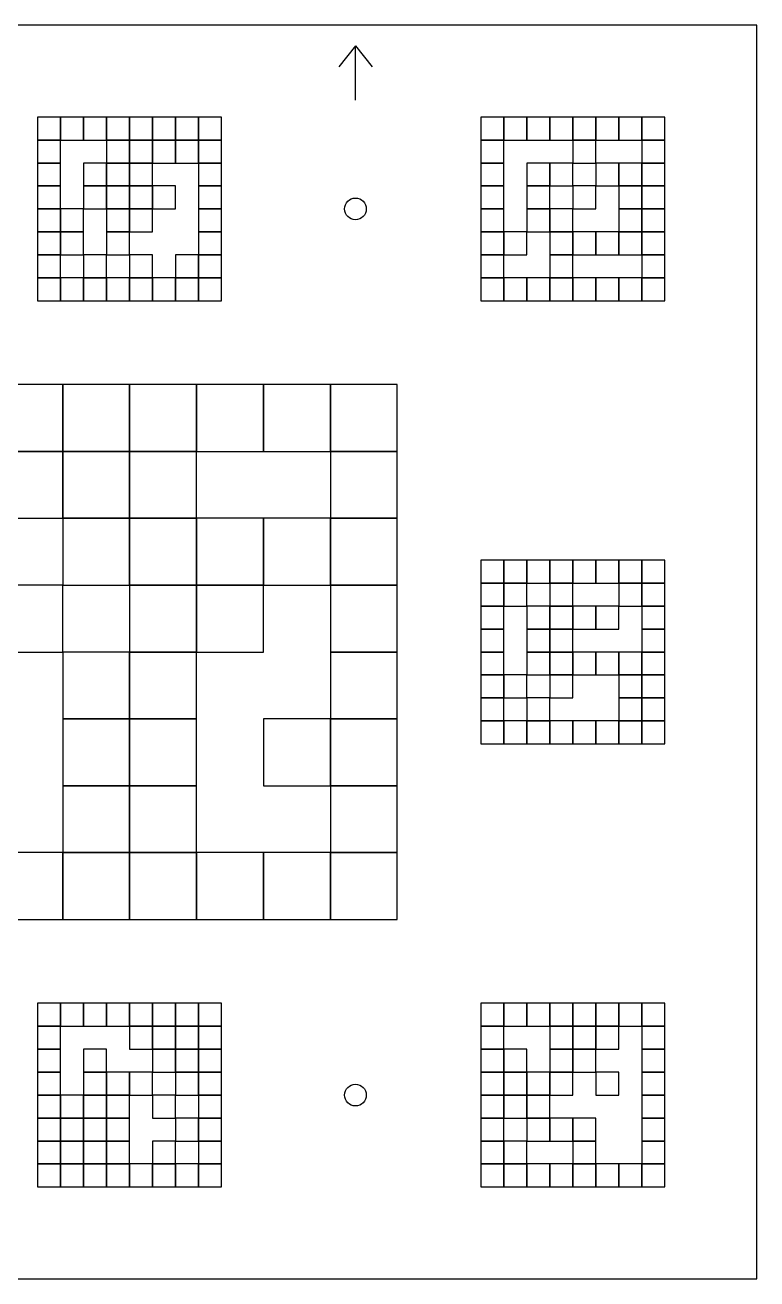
# Model space of a CAD drawing. Extents: x 0 to 1260, y 0 to 1580.
# Drawn here: x 765 to 940, y 320 to 620 of the extents above; entities that cross this region are included whole.
import ezdxf

# ---------------------------------------------------------------- set-up
doc = ezdxf.new("R2010")
doc.units = 0
for name, color, linetype in [('BLACK_POCKET', 7, 'CONTINUOUS'), ('CUT', 7, 'CONTINUOUS'), ('MOUNT_HOLE', 6, 'CONTINUOUS'), ('ORIENTATION', 7, 'CONTINUOUS')]:
    doc.layers.add(name, color=color, linetype=linetype)

msp = doc.modelspace()

# ---------------------------------------------------------------- linework, layer by layer
at = {"layer": 'BLACK_POCKET'}
for p, q in [((773.5, 598), (768, 598)), ((768, 598), (768, 592.5)), ((773.5, 592.5), (773.5, 598)), ((779, 598), (773.5, 598)), ((773.5, 598), (773.5, 592.5)), ((779, 592.5), (779, 598)), ((784.5, 598), (779, 598)), ((779, 598), (779, 592.5)), ((784.5, 592.5), (784.5, 598)), ((790, 598), (784.5, 598)), ((784.5, 598), (784.5, 592.5)), ((790, 592.5), (790, 598)), ((795.5, 598), (790, 598)), ((790, 598), (790, 592.5)), ((795.5, 592.5), (795.5, 598)), ((801, 598), (795.5, 598)), ((795.5, 598), (795.5, 592.5)), ((801, 592.5), (801, 598)), ((806.5, 598), (801, 598)), ((801, 598), (801, 592.5)), ((806.5, 592.5), (806.5, 598)), ((812, 598), (806.5, 598)), ((806.5, 598), (806.5, 592.5)), ((812, 592.5), (812, 598)), ((879.5, 598), (874, 598)), ((874, 598), (874, 592.5)), ((879.5, 592.5), (879.5, 598)), ((885, 598), (879.5, 598)), ((879.5, 598), (879.5, 592.5)), ((885, 592.5), (885, 598)), ((890.5, 598), (885, 598)), ((885, 598), (885, 592.5)), ((890.5, 592.5), (890.5, 598)), ((896, 598), (890.5, 598)), ((890.5, 598), (890.5, 592.5)), ((896, 592.5), (896, 598)), ((901.5, 598), (896, 598)), ((896, 598), (896, 592.5)), ((901.5, 592.5), (901.5, 598)), ((907, 598), (901.5, 598)), ((901.5, 598), (901.5, 592.5)), ((907, 592.5), (907, 598)), ((912.5, 598), (907, 598)), ((907, 598), (907, 592.5)), ((912.5, 592.5), (912.5, 598)), ((918, 598), (912.5, 598)), ((912.5, 598), (912.5, 592.5)), ((918, 592.5), (918, 598)), ((768, 592.5), (773.5, 592.5)), ((773.5, 592.5), (768, 592.5)), ((768, 592.5), (768, 587)), ((773.5, 592.5), (779, 592.5)), ((773.5, 587), (773.5, 592.5)), ((779, 592.5), (784.5, 592.5)), ((784.5, 592.5), (790, 592.5)), ((790, 592.5), (784.5, 592.5)), ((784.5, 592.5), (784.5, 587)), ((790, 592.5), (795.5, 592.5)), ((790, 587), (790, 592.5)), ((795.5, 592.5), (790, 592.5)), ((790, 592.5), (790, 587)), ((795.5, 592.5), (801, 592.5)), ((795.5, 587), (795.5, 592.5)), ((801, 592.5), (795.5, 592.5)), ((795.5, 592.5), (795.5, 587)), ((801, 592.5), (806.5, 592.5)), ((801, 587), (801, 592.5)), ((806.5, 592.5), (801, 592.5)), ((801, 592.5), (801, 587)), ((806.5, 592.5), (812, 592.5)), ((806.5, 587), (806.5, 592.5)), ((812, 592.5), (806.5, 592.5)), ((806.5, 592.5), (806.5, 587)), ((812, 587), (812, 592.5)), ((874, 592.5), (879.5, 592.5)), ((879.5, 592.5), (874, 592.5)), ((874, 592.5), (874, 587)), ((879.5, 592.5), (885, 592.5)), ((879.5, 587), (879.5, 592.5)), ((885, 592.5), (890.5, 592.5)), ((890.5, 592.5), (896, 592.5)), ((896, 592.5), (901.5, 592.5)), ((901.5, 592.5), (896, 592.5)), ((896, 592.5), (896, 587)), ((901.5, 592.5), (907, 592.5)), ((901.5, 587), (901.5, 592.5)), ((907, 592.5), (912.5, 592.5)), ((912.5, 592.5), (918, 592.5)), ((918, 592.5), (912.5, 592.5)), ((912.5, 592.5), (912.5, 587)), ((918, 587), (918, 592.5)), ((768, 587), (773.5, 587)), ((773.5, 587), (768, 587)), ((768, 587), (768, 581.5)), ((773.5, 581.5), (773.5, 587)), ((784.5, 587), (779, 587)), ((779, 587), (779, 581.5)), ((784.5, 587), (790, 587)), ((784.5, 581.5), (784.5, 587)), ((790, 587), (784.5, 587)), ((784.5, 587), (784.5, 581.5)), ((790, 587), (795.5, 587)), ((790, 581.5), (790, 587)), ((795.5, 587), (790, 587)), ((790, 587), (790, 581.5)), ((795.5, 587), (801, 587)), ((795.5, 581.5), (795.5, 587)), ((801, 587), (806.5, 587)), ((806.5, 587), (812, 587)), ((812, 587), (806.5, 587)), ((806.5, 587), (806.5, 581.5)), ((812, 581.5), (812, 587)), ((874, 587), (879.5, 587)), ((879.5, 587), (874, 587)), ((874, 587), (874, 581.5)), ((879.5, 581.5), (879.5, 587)), ((890.5, 587), (885, 587)), ((885, 587), (885, 581.5)), ((890.5, 581.5), (890.5, 587)), ((896, 587), (890.5, 587)), ((890.5, 587), (890.5, 581.5)), ((896, 587), (901.5, 587)), ((896, 581.5), (896, 587)), ((907, 587), (901.5, 587)), ((901.5, 587), (901.5, 581.5)), ((907, 581.5), (907, 587)), ((912.5, 587), (907, 587)), ((907, 587), (907, 581.5)), ((912.5, 587), (918, 587)), ((912.5, 581.5), (912.5, 587)), ((918, 587), (912.5, 587)), ((912.5, 587), (912.5, 581.5)), ((918, 581.5), (918, 587)), ((768, 581.5), (773.5, 581.5)), ((773.5, 581.5), (768, 581.5)), ((768, 581.5), (768, 576)), ((773.5, 576), (773.5, 581.5)), ((779, 581.5), (784.5, 581.5)), ((784.5, 581.5), (779, 581.5)), ((779, 581.5), (779, 576)), ((784.5, 581.5), (790, 581.5)), ((784.5, 576), (784.5, 581.5)), ((790, 581.5), (784.5, 581.5)), ((784.5, 581.5), (784.5, 576)), ((790, 581.5), (795.5, 581.5)), ((790, 576), (790, 581.5)), ((795.5, 581.5), (790, 581.5)), ((790, 581.5), (790, 576)), ((795.5, 576), (795.5, 581.5)), ((801, 581.5), (795.5, 581.5)), ((795.5, 581.5), (795.5, 576)), ((801, 576), (801, 581.5)), ((806.5, 581.5), (812, 581.5)), ((812, 581.5), (806.5, 581.5)), ((806.5, 581.5), (806.5, 576)), ((812, 576), (812, 581.5)), ((874, 581.5), (879.5, 581.5)), ((879.5, 581.5), (874, 581.5)), ((874, 581.5), (874, 576)), ((879.5, 576), (879.5, 581.5)), ((885, 581.5), (890.5, 581.5)), ((890.5, 581.5), (885, 581.5)), ((885, 581.5), (885, 576)), ((890.5, 581.5), (896, 581.5)), ((890.5, 576), (890.5, 581.5)), ((901.5, 581.5), (896, 581.5)), ((896, 581.5), (896, 576)), ((901.5, 581.5), (907, 581.5)), ((901.5, 576), (901.5, 581.5)), ((907, 581.5), (912.5, 581.5)), ((912.5, 581.5), (907, 581.5)), ((907, 581.5), (907, 576)), ((912.5, 581.5), (918, 581.5)), ((912.5, 576), (912.5, 581.5)), ((918, 581.5), (912.5, 581.5)), ((912.5, 581.5), (912.5, 576)), ((918, 576), (918, 581.5)), ((768, 576), (773.5, 576)), ((773.5, 576), (768, 576)), ((768, 576), (768, 570.5)), ((773.5, 570.5), (773.5, 576)), ((779, 576), (773.5, 576)), ((773.5, 576), (773.5, 570.5)), ((779, 576), (784.5, 576)), ((779, 570.5), (779, 576)), ((784.5, 576), (790, 576)), ((790, 576), (784.5, 576)), ((784.5, 576), (784.5, 570.5)), ((790, 576), (795.5, 576)), ((790, 570.5), (790, 576)), ((795.5, 576), (790, 576)), ((790, 576), (790, 570.5)), ((795.5, 576), (801, 576)), ((795.5, 570.5), (795.5, 576)), ((806.5, 576), (812, 576)), ((812, 576), (806.5, 576)), ((806.5, 576), (806.5, 570.5)), ((812, 570.5), (812, 576)), ((874, 576), (879.5, 576)), ((879.5, 576), (874, 576)), ((874, 576), (874, 570.5)), ((879.5, 570.5), (879.5, 576)), ((885, 576), (890.5, 576)), ((890.5, 576), (885, 576)), ((885, 576), (885, 570.5)), ((890.5, 570.5), (890.5, 576)), ((896, 576), (890.5, 576)), ((890.5, 576), (890.5, 570.5)), ((896, 576), (901.5, 576)), ((896, 570.5), (896, 576)), ((907, 576), (912.5, 576)), ((912.5, 576), (907, 576)), ((907, 576), (907, 570.5)), ((912.5, 576), (918, 576)), ((912.5, 570.5), (912.5, 576)), ((918, 576), (912.5, 576)), ((912.5, 576), (912.5, 570.5)), ((918, 570.5), (918, 576)), ((768, 570.5), (773.5, 570.5)), ((773.5, 570.5), (768, 570.5)), ((768, 570.5), (768, 565)), ((773.5, 570.5), (779, 570.5)), ((773.5, 565), (773.5, 570.5)), ((779, 570.5), (773.5, 570.5)), ((773.5, 570.5), (773.5, 565)), ((779, 565), (779, 570.5)), ((784.5, 570.5), (790, 570.5)), ((790, 570.5), (784.5, 570.5)), ((784.5, 570.5), (784.5, 565)), ((790, 570.5), (795.5, 570.5)), ((790, 565), (790, 570.5)), ((806.5, 570.5), (812, 570.5)), ((812, 570.5), (806.5, 570.5)), ((806.5, 570.5), (806.5, 565)), ((812, 565), (812, 570.5)), ((874, 570.5), (879.5, 570.5)), ((879.5, 570.5), (874, 570.5)), ((874, 570.5), (874, 565)), ((879.5, 565), (879.5, 570.5)), ((885, 570.5), (879.5, 570.5)), ((879.5, 570.5), (879.5, 565)), ((885, 570.5), (890.5, 570.5)), ((885, 565), (885, 570.5)), ((890.5, 570.5), (896, 570.5)), ((896, 570.5), (890.5, 570.5)), ((890.5, 570.5), (890.5, 565)), ((896, 565), (896, 570.5)), ((901.5, 570.5), (896, 570.5)), ((896, 570.5), (896, 565)), ((901.5, 565), (901.5, 570.5)), ((907, 570.5), (901.5, 570.5)), ((901.5, 570.5), (901.5, 565)), ((907, 570.5), (912.5, 570.5)), ((907, 565), (907, 570.5)), ((912.5, 570.5), (907, 570.5)), ((907, 570.5), (907, 565)), ((912.5, 570.5), (918, 570.5)), ((912.5, 565), (912.5, 570.5)), ((918, 570.5), (912.5, 570.5)), ((912.5, 570.5), (912.5, 565)), ((918, 565), (918, 570.5)), ((768, 565), (773.5, 565)), ((773.5, 565), (768, 565)), ((768, 565), (768, 559.5)), ((773.5, 565), (779, 565)), ((773.5, 559.5), (773.5, 565)), ((784.5, 565), (779, 565)), ((779, 565), (779, 559.5)), ((784.5, 565), (790, 565)), ((784.5, 559.5), (784.5, 565)), ((795.5, 565), (790, 565)), ((790, 565), (790, 559.5)), ((795.5, 559.5), (795.5, 565)), ((806.5, 565), (801, 565)), ((801, 565), (801, 559.5)), ((806.5, 565), (812, 565)), ((806.5, 559.5), (806.5, 565)), ((812, 565), (806.5, 565)), ((806.5, 565), (806.5, 559.5)), ((812, 559.5), (812, 565)), ((874, 565), (879.5, 565)), ((879.5, 565), (874, 565)), ((874, 565), (874, 559.5)), ((879.5, 565), (885, 565)), ((879.5, 559.5), (879.5, 565)), ((890.5, 565), (896, 565)), ((896, 565), (890.5, 565)), ((890.5, 565), (890.5, 559.5)), ((896, 565), (901.5, 565)), ((896, 559.5), (896, 565)), ((901.5, 565), (907, 565)), ((907, 565), (912.5, 565)), ((912.5, 565), (918, 565)), ((918, 565), (912.5, 565)), ((912.5, 565), (912.5, 559.5)), ((918, 559.5), (918, 565)), ((768, 559.5), (773.5, 559.5)), ((773.5, 559.5), (768, 559.5)), ((768, 559.5), (768, 554)), ((773.5, 554), (773.5, 559.5)), ((779, 559.5), (773.5, 559.5)), ((773.5, 559.5), (773.5, 554)), ((779, 559.5), (784.5, 559.5)), ((779, 554), (779, 559.5)), ((784.5, 559.5), (779, 559.5)), ((779, 559.5), (779, 554)), ((784.5, 554), (784.5, 559.5)), ((790, 559.5), (784.5, 559.5)), ((784.5, 559.5), (784.5, 554)), ((790, 559.5), (795.5, 559.5)), ((790, 554), (790, 559.5)), ((795.5, 559.5), (790, 559.5)), ((790, 559.5), (790, 554)), ((795.5, 554), (795.5, 559.5)), ((801, 559.5), (795.5, 559.5)), ((795.5, 559.5), (795.5, 554)), ((801, 559.5), (806.5, 559.5)), ((801, 554), (801, 559.5)), ((806.5, 559.5), (801, 559.5)), ((801, 559.5), (801, 554)), ((806.5, 559.5), (812, 559.5)), ((806.5, 554), (806.5, 559.5)), ((812, 559.5), (806.5, 559.5)), ((806.5, 559.5), (806.5, 554)), ((812, 554), (812, 559.5)), ((874, 559.5), (879.5, 559.5)), ((879.5, 559.5), (874, 559.5)), ((874, 559.5), (874, 554)), ((879.5, 554), (879.5, 559.5)), ((885, 559.5), (879.5, 559.5)), ((879.5, 559.5), (879.5, 554)), ((885, 554), (885, 559.5)), ((890.5, 559.5), (885, 559.5)), ((885, 559.5), (885, 554)), ((890.5, 559.5), (896, 559.5)), ((890.5, 554), (890.5, 559.5)), ((896, 559.5), (890.5, 559.5)), ((890.5, 559.5), (890.5, 554)), ((896, 554), (896, 559.5)), ((901.5, 559.5), (896, 559.5)), ((896, 559.5), (896, 554)), ((901.5, 554), (901.5, 559.5)), ((907, 559.5), (901.5, 559.5)), ((901.5, 559.5), (901.5, 554)), ((907, 554), (907, 559.5)), ((912.5, 559.5), (907, 559.5)), ((907, 559.5), (907, 554)), ((912.5, 559.5), (918, 559.5)), ((912.5, 554), (912.5, 559.5)), ((918, 559.5), (912.5, 559.5)), ((912.5, 559.5), (912.5, 554)), ((918, 554), (918, 559.5)), ((768, 554), (773.5, 554)), ((773.5, 554), (779, 554)), ((779, 554), (784.5, 554)), ((784.5, 554), (790, 554)), ((790, 554), (795.5, 554)), ((795.5, 554), (801, 554)), ((801, 554), (806.5, 554)), ((806.5, 554), (812, 554)), ((874, 554), (879.5, 554)), ((879.5, 554), (885, 554)), ((885, 554), (890.5, 554)), ((890.5, 554), (896, 554)), ((896, 554), (901.5, 554)), ((901.5, 554), (907, 554)), ((907, 554), (912.5, 554)), ((912.5, 554), (918, 554)), ((774, 534), (758, 534)), ((774, 518), (774, 534)), ((790, 534), (774, 534)), ((774, 534), (774, 518)), ((790, 518), (790, 534)), ((806, 534), (790, 534)), ((790, 534), (790, 518)), ((806, 518), (806, 534)), ((822, 534), (806, 534)), ((806, 534), (806, 518)), ((822, 518), (822, 534)), ((838, 534), (822, 534)), ((822, 534), (822, 518)), ((838, 518), (838, 534)), ((854, 534), (838, 534)), ((838, 534), (838, 518)), ((854, 518), (854, 534)), ((758, 518), (774, 518)), ((774, 518), (758, 518)), ((774, 518), (790, 518)), ((774, 502), (774, 518)), ((790, 518), (774, 518)), ((774, 518), (774, 502)), ((790, 518), (806, 518)), ((790, 502), (790, 518)), ((806, 518), (790, 518)), ((790, 518), (790, 502)), ((806, 518), (822, 518)), ((806, 502), (806, 518)), ((822, 518), (838, 518)), ((838, 518), (854, 518)), ((854, 518), (838, 518)), ((838, 518), (838, 502)), ((854, 502), (854, 518)), ((758, 502), (774, 502)), ((774, 502), (790, 502)), ((790, 502), (774, 502)), ((774, 502), (774, 486)), ((790, 502), (806, 502)), ((790, 486), (790, 502)), ((806, 502), (790, 502)), ((790, 502), (790, 486)), ((806, 486), (806, 502)), ((822, 502), (806, 502)), ((806, 502), (806, 486)), ((822, 486), (822, 502)), ((838, 502), (822, 502)), ((822, 502), (822, 486)), ((838, 502), (854, 502)), ((838, 486), (838, 502)), ((854, 502), (838, 502)), ((838, 502), (838, 486)), ((854, 486), (854, 502)), ((879.5, 492), (874, 492)), ((874, 492), (874, 486.5)), ((879.5, 486.5), (879.5, 492)), ((885, 492), (879.5, 492)), ((879.5, 492), (879.5, 486.5)), ((885, 486.5), (885, 492)), ((890.5, 492), (885, 492)), ((885, 492), (885, 486.5)), ((890.5, 486.5), (890.5, 492)), ((896, 492), (890.5, 492)), ((890.5, 492), (890.5, 486.5)), ((896, 486.5), (896, 492)), ((901.5, 492), (896, 492)), ((896, 492), (896, 486.5)), ((901.5, 486.5), (901.5, 492)), ((907, 492), (901.5, 492)), ((901.5, 492), (901.5, 486.5)), ((907, 486.5), (907, 492)), ((912.5, 492), (907, 492)), ((907, 492), (907, 486.5)), ((912.5, 486.5), (912.5, 492)), ((918, 492), (912.5, 492)), ((912.5, 492), (912.5, 486.5)), ((918, 486.5), (918, 492)), ((774, 486), (758, 486)), ((774, 486), (790, 486)), ((774, 470), (774, 486)), ((790, 486), (806, 486)), ((806, 486), (790, 486)), ((790, 486), (790, 470)), ((806, 486), (822, 486)), ((806, 470), (806, 486)), ((822, 486), (806, 486)), ((806, 486), (806, 470)), ((822, 486), (838, 486)), ((822, 470), (822, 486)), ((838, 486), (854, 486)), ((854, 486), (838, 486)), ((838, 486), (838, 470)), ((854, 470), (854, 486)), ((874, 486.5), (879.5, 486.5)), ((879.5, 486.5), (874, 486.5)), ((874, 486.5), (874, 481)), ((879.5, 486.5), (885, 486.5)), ((879.5, 481), (879.5, 486.5)), ((885, 486.5), (879.5, 486.5)), ((879.5, 486.5), (879.5, 481)), ((885, 486.5), (890.5, 486.5)), ((885, 481), (885, 486.5)), ((890.5, 486.5), (896, 486.5)), ((896, 486.5), (890.5, 486.5)), ((890.5, 486.5), (890.5, 481)), ((896, 486.5), (901.5, 486.5)), ((896, 481), (896, 486.5)), ((901.5, 486.5), (907, 486.5)), ((907, 486.5), (912.5, 486.5)), ((912.5, 486.5), (907, 486.5)), ((907, 486.5), (907, 481)), ((912.5, 486.5), (918, 486.5)), ((912.5, 481), (912.5, 486.5)), ((918, 486.5), (912.5, 486.5)), ((912.5, 486.5), (912.5, 481)), ((918, 481), (918, 486.5)), ((874, 481), (879.5, 481)), ((879.5, 481), (874, 481)), ((874, 481), (874, 475.5)), ((879.5, 481), (885, 481)), ((879.5, 475.5), (879.5, 481)), ((890.5, 481), (885, 481)), ((885, 481), (885, 475.5)), ((890.5, 481), (896, 481)), ((890.5, 475.5), (890.5, 481)), ((896, 481), (890.5, 481)), ((890.5, 481), (890.5, 475.5)), ((896, 475.5), (896, 481)), ((901.5, 481), (896, 481)), ((896, 481), (896, 475.5)), ((901.5, 475.5), (901.5, 481)), ((907, 481), (901.5, 481)), ((901.5, 481), (901.5, 475.5)), ((907, 481), (912.5, 481)), ((907, 475.5), (907, 481)), ((912.5, 481), (918, 481)), ((918, 481), (912.5, 481)), ((912.5, 481), (912.5, 475.5)), ((918, 475.5), (918, 481)), ((874, 475.5), (879.5, 475.5)), ((879.5, 475.5), (874, 475.5)), ((874, 475.5), (874, 470)), ((879.5, 470), (879.5, 475.5)), ((885, 475.5), (890.5, 475.5)), ((890.5, 475.5), (885, 475.5)), ((885, 475.5), (885, 470)), ((890.5, 475.5), (896, 475.5)), ((890.5, 470), (890.5, 475.5)), ((896, 475.5), (890.5, 475.5)), ((890.5, 475.5), (890.5, 470)), ((896, 475.5), (901.5, 475.5)), ((896, 470), (896, 475.5)), ((901.5, 475.5), (907, 475.5)), ((912.5, 475.5), (918, 475.5)), ((918, 475.5), (912.5, 475.5)), ((912.5, 475.5), (912.5, 470)), ((918, 470), (918, 475.5)), ((758, 470), (774, 470)), ((790, 470), (774, 470)), ((774, 470), (774, 454)), ((790, 470), (806, 470)), ((790, 454), (790, 470)), ((806, 470), (790, 470)), ((790, 470), (790, 454)), ((806, 470), (822, 470)), ((806, 454), (806, 470)), ((838, 470), (854, 470)), ((854, 470), (838, 470)), ((838, 470), (838, 454)), ((854, 454), (854, 470)), ((874, 470), (879.5, 470)), ((879.5, 470), (874, 470)), ((874, 470), (874, 464.5)), ((879.5, 464.5), (879.5, 470)), ((885, 470), (890.5, 470)), ((890.5, 470), (885, 470)), ((885, 470), (885, 464.5)), ((890.5, 470), (896, 470)), ((890.5, 464.5), (890.5, 470)), ((896, 470), (890.5, 470)), ((890.5, 470), (890.5, 464.5)), ((896, 464.5), (896, 470)), ((901.5, 470), (896, 470)), ((896, 470), (896, 464.5)), ((901.5, 464.5), (901.5, 470)), ((907, 470), (901.5, 470)), ((901.5, 470), (901.5, 464.5)), ((907, 464.5), (907, 470)), ((912.5, 470), (907, 470)), ((907, 470), (907, 464.5)), ((912.5, 470), (918, 470)), ((912.5, 464.5), (912.5, 470)), ((918, 470), (912.5, 470)), ((912.5, 470), (912.5, 464.5)), ((918, 464.5), (918, 470)), ((874, 464.5), (879.5, 464.5)), ((879.5, 464.5), (874, 464.5)), ((874, 464.5), (874, 459)), ((879.5, 459), (879.5, 464.5)), ((885, 464.5), (879.5, 464.5)), ((879.5, 464.5), (879.5, 459)), ((885, 464.5), (890.5, 464.5)), ((885, 459), (885, 464.5)), ((890.5, 464.5), (896, 464.5)), ((896, 464.5), (890.5, 464.5)), ((890.5, 464.5), (890.5, 459)), ((896, 464.5), (901.5, 464.5)), ((896, 459), (896, 464.5)), ((901.5, 464.5), (907, 464.5)), ((907, 464.5), (912.5, 464.5)), ((912.5, 464.5), (907, 464.5)), ((907, 464.5), (907, 459)), ((912.5, 464.5), (918, 464.5)), ((912.5, 459), (912.5, 464.5)), ((918, 464.5), (912.5, 464.5)), ((912.5, 464.5), (912.5, 459)), ((918, 459), (918, 464.5)), ((874, 459), (879.5, 459)), ((879.5, 459), (874, 459)), ((874, 459), (874, 453.5)), ((879.5, 459), (885, 459)), ((879.5, 453.5), (879.5, 459)), ((890.5, 459), (885, 459)), ((885, 459), (885, 453.5)), ((890.5, 459), (896, 459)), ((890.5, 453.5), (890.5, 459)), ((907, 459), (912.5, 459)), ((912.5, 459), (907, 459)), ((907, 459), (907, 453.5)), ((912.5, 459), (918, 459)), ((912.5, 453.5), (912.5, 459)), ((918, 459), (912.5, 459)), ((912.5, 459), (912.5, 453.5)), ((918, 453.5), (918, 459)), ((774, 454), (790, 454)), ((790, 454), (774, 454)), ((774, 454), (774, 438)), ((790, 454), (806, 454)), ((790, 438), (790, 454)), ((806, 454), (790, 454)), ((790, 454), (790, 438)), ((806, 438), (806, 454)), ((838, 454), (822, 454)), ((822, 454), (822, 438)), ((838, 454), (854, 454)), ((838, 438), (838, 454)), ((854, 454), (838, 454)), ((838, 454), (838, 438)), ((854, 438), (854, 454)), ((874, 453.5), (879.5, 453.5)), ((879.5, 453.5), (874, 453.5)), ((874, 453.5), (874, 448)), ((879.5, 448), (879.5, 453.5)), ((885, 453.5), (879.5, 453.5)), ((879.5, 453.5), (879.5, 448)), ((885, 453.5), (890.5, 453.5)), ((885, 448), (885, 453.5)), ((890.5, 453.5), (885, 453.5)), ((885, 453.5), (885, 448)), ((890.5, 448), (890.5, 453.5)), ((896, 453.5), (890.5, 453.5)), ((890.5, 453.5), (890.5, 448)), ((896, 448), (896, 453.5)), ((901.5, 453.5), (896, 453.5)), ((896, 453.5), (896, 448)), ((901.5, 448), (901.5, 453.5)), ((907, 453.5), (901.5, 453.5)), ((901.5, 453.5), (901.5, 448)), ((907, 453.5), (912.5, 453.5)), ((907, 448), (907, 453.5)), ((912.5, 453.5), (907, 453.5)), ((907, 453.5), (907, 448)), ((912.5, 453.5), (918, 453.5)), ((912.5, 448), (912.5, 453.5)), ((918, 453.5), (912.5, 453.5)), ((912.5, 453.5), (912.5, 448)), ((918, 448), (918, 453.5)), ((874, 448), (879.5, 448)), ((879.5, 448), (885, 448)), ((885, 448), (890.5, 448)), ((890.5, 448), (896, 448)), ((896, 448), (901.5, 448)), ((901.5, 448), (907, 448)), ((907, 448), (912.5, 448)), ((912.5, 448), (918, 448)), ((774, 438), (790, 438)), ((790, 438), (774, 438)), ((774, 438), (774, 422)), ((790, 438), (806, 438)), ((790, 422), (790, 438)), ((806, 438), (790, 438)), ((790, 438), (790, 422)), ((806, 422), (806, 438)), ((822, 438), (838, 438)), ((838, 438), (854, 438)), ((854, 438), (838, 438)), ((838, 438), (838, 422)), ((854, 422), (854, 438)), ((774, 422), (758, 422)), ((774, 422), (790, 422)), ((774, 406), (774, 422)), ((790, 422), (774, 422)), ((774, 422), (774, 406)), ((790, 422), (806, 422)), ((790, 406), (790, 422)), ((806, 422), (790, 422)), ((790, 422), (790, 406)), ((806, 406), (806, 422)), ((822, 422), (806, 422)), ((806, 422), (806, 406)), ((822, 406), (822, 422)), ((838, 422), (822, 422)), ((822, 422), (822, 406)), ((838, 422), (854, 422)), ((838, 406), (838, 422)), ((854, 422), (838, 422)), ((838, 422), (838, 406)), ((854, 406), (854, 422)), ((758, 406), (774, 406)), ((774, 406), (790, 406)), ((790, 406), (806, 406)), ((806, 406), (822, 406)), ((822, 406), (838, 406)), ((838, 406), (854, 406)), ((773.5, 386), (768, 386)), ((768, 386), (768, 380.5)), ((773.5, 380.5), (773.5, 386)), ((779, 386), (773.5, 386)), ((773.5, 386), (773.5, 380.5)), ((779, 380.5), (779, 386)), ((784.5, 386), (779, 386)), ((779, 386), (779, 380.5)), ((784.5, 380.5), (784.5, 386)), ((790, 386), (784.5, 386)), ((784.5, 386), (784.5, 380.5)), ((790, 380.5), (790, 386)), ((795.5, 386), (790, 386)), ((790, 386), (790, 380.5)), ((795.5, 380.5), (795.5, 386)), ((801, 386), (795.5, 386)), ((795.5, 386), (795.5, 380.5)), ((801, 380.5), (801, 386)), ((806.5, 386), (801, 386)), ((801, 386), (801, 380.5)), ((806.5, 380.5), (806.5, 386)), ((812, 386), (806.5, 386)), ((806.5, 386), (806.5, 380.5)), ((812, 380.5), (812, 386)), ((879.5, 386), (874, 386)), ((874, 386), (874, 380.5)), ((879.5, 380.5), (879.5, 386)), ((885, 386), (879.5, 386)), ((879.5, 386), (879.5, 380.5)), ((885, 380.5), (885, 386)), ((890.5, 386), (885, 386)), ((885, 386), (885, 380.5)), ((890.5, 380.5), (890.5, 386)), ((896, 386), (890.5, 386)), ((890.5, 386), (890.5, 380.5)), ((896, 380.5), (896, 386)), ((901.5, 386), (896, 386)), ((896, 386), (896, 380.5)), ((901.5, 380.5), (901.5, 386)), ((907, 386), (901.5, 386)), ((901.5, 386), (901.5, 380.5)), ((907, 380.5), (907, 386)), ((912.5, 386), (907, 386)), ((907, 386), (907, 380.5)), ((912.5, 380.5), (912.5, 386)), ((918, 386), (912.5, 386)), ((912.5, 386), (912.5, 380.5)), ((918, 380.5), (918, 386)), ((768, 380.5), (773.5, 380.5)), ((773.5, 380.5), (768, 380.5)), ((768, 380.5), (768, 375)), ((773.5, 380.5), (779, 380.5)), ((773.5, 375), (773.5, 380.5)), ((779, 380.5), (784.5, 380.5)), ((784.5, 380.5), (790, 380.5)), ((790, 380.5), (795.5, 380.5)), ((795.5, 380.5), (790, 380.5)), ((790, 380.5), (790, 375)), ((795.5, 380.5), (801, 380.5)), ((795.5, 375), (795.5, 380.5)), ((801, 380.5), (795.5, 380.5)), ((795.5, 380.5), (795.5, 375)), ((801, 380.5), (806.5, 380.5)), ((801, 375), (801, 380.5)), ((806.5, 380.5), (801, 380.5)), ((801, 380.5), (801, 375)), ((806.5, 380.5), (812, 380.5)), ((806.5, 375), (806.5, 380.5)), ((812, 380.5), (806.5, 380.5)), ((806.5, 380.5), (806.5, 375)), ((812, 375), (812, 380.5)), ((874, 380.5), (879.5, 380.5)), ((879.5, 380.5), (874, 380.5)), ((874, 380.5), (874, 375)), ((879.5, 380.5), (885, 380.5)), ((879.5, 375), (879.5, 380.5)), ((885, 380.5), (890.5, 380.5)), ((890.5, 380.5), (896, 380.5)), ((896, 380.5), (890.5, 380.5)), ((890.5, 380.5), (890.5, 375)), ((896, 380.5), (901.5, 380.5)), ((896, 375), (896, 380.5)), ((901.5, 380.5), (896, 380.5)), ((896, 380.5), (896, 375)), ((901.5, 380.5), (907, 380.5)), ((901.5, 375), (901.5, 380.5)), ((907, 380.5), (901.5, 380.5)), ((901.5, 380.5), (901.5, 375)), ((907, 380.5), (912.5, 380.5)), ((907, 375), (907, 380.5)), ((912.5, 380.5), (918, 380.5)), ((918, 380.5), (912.5, 380.5)), ((912.5, 380.5), (912.5, 375)), ((918, 375), (918, 380.5)), ((768, 375), (773.5, 375)), ((773.5, 375), (768, 375)), ((768, 375), (768, 369.5)), ((773.5, 369.5), (773.5, 375)), ((784.5, 375), (779, 375)), ((779, 375), (779, 369.5)), ((784.5, 369.5), (784.5, 375)), ((790, 375), (795.5, 375)), ((795.5, 375), (801, 375)), ((801, 375), (795.5, 375)), ((795.5, 375), (795.5, 369.5)), ((801, 375), (806.5, 375)), ((801, 369.5), (801, 375)), ((806.5, 375), (801, 375)), ((801, 375), (801, 369.5)), ((806.5, 375), (812, 375)), ((806.5, 369.5), (806.5, 375)), ((812, 375), (806.5, 375)), ((806.5, 375), (806.5, 369.5)), ((812, 369.5), (812, 375)), ((874, 375), (879.5, 375)), ((879.5, 375), (874, 375)), ((874, 375), (874, 369.5)), ((879.5, 369.5), (879.5, 375)), ((885, 375), (879.5, 375)), ((879.5, 375), (879.5, 369.5)), ((885, 369.5), (885, 375)), ((890.5, 375), (896, 375)), ((896, 375), (890.5, 375)), ((890.5, 375), (890.5, 369.5)), ((896, 375), (901.5, 375)), ((896, 369.5), (896, 375)), ((901.5, 375), (896, 375)), ((896, 375), (896, 369.5)), ((901.5, 375), (907, 375)), ((901.5, 369.5), (901.5, 375)), ((912.5, 375), (918, 375)), ((918, 375), (912.5, 375)), ((912.5, 375), (912.5, 369.5)), ((918, 369.5), (918, 375)), ((768, 369.5), (773.5, 369.5)), ((773.5, 369.5), (768, 369.5)), ((768, 369.5), (768, 364)), ((773.5, 364), (773.5, 369.5)), ((779, 369.5), (784.5, 369.5)), ((784.5, 369.5), (779, 369.5)), ((779, 369.5), (779, 364)), ((784.5, 364), (784.5, 369.5)), ((790, 369.5), (784.5, 369.5)), ((784.5, 369.5), (784.5, 364)), ((790, 364), (790, 369.5)), ((795.5, 369.5), (790, 369.5)), ((790, 369.5), (790, 364)), ((795.5, 369.5), (801, 369.5)), ((795.5, 364), (795.5, 369.5)), ((801, 369.5), (806.5, 369.5)), ((806.5, 369.5), (801, 369.5)), ((801, 369.5), (801, 364)), ((806.5, 369.5), (812, 369.5)), ((806.5, 364), (806.5, 369.5)), ((812, 369.5), (806.5, 369.5)), ((806.5, 369.5), (806.5, 364)), ((812, 364), (812, 369.5)), ((874, 369.5), (879.5, 369.5)), ((879.5, 369.5), (874, 369.5)), ((874, 369.5), (874, 364)), ((879.5, 369.5), (885, 369.5)), ((879.5, 364), (879.5, 369.5)), ((885, 369.5), (879.5, 369.5)), ((879.5, 369.5), (879.5, 364)), ((885, 364), (885, 369.5)), ((890.5, 369.5), (885, 369.5)), ((885, 369.5), (885, 364)), ((890.5, 369.5), (896, 369.5)), ((890.5, 364), (890.5, 369.5)), ((896, 369.5), (890.5, 369.5)), ((890.5, 369.5), (890.5, 364)), ((896, 369.5), (901.5, 369.5)), ((896, 364), (896, 369.5)), ((907, 369.5), (901.5, 369.5)), ((901.5, 369.5), (901.5, 364)), ((907, 364), (907, 369.5)), ((912.5, 369.5), (918, 369.5)), ((918, 369.5), (912.5, 369.5)), ((912.5, 369.5), (912.5, 364)), ((918, 364), (918, 369.5)), ((768, 364), (773.5, 364)), ((773.5, 364), (768, 364)), ((768, 364), (768, 358.5)), ((773.5, 358.5), (773.5, 364)), ((779, 364), (773.5, 364)), ((773.5, 364), (773.5, 358.5)), ((779, 364), (784.5, 364)), ((779, 358.5), (779, 364)), ((784.5, 364), (779, 364)), ((779, 364), (779, 358.5)), ((784.5, 364), (790, 364)), ((784.5, 358.5), (784.5, 364)), ((790, 364), (784.5, 364)), ((784.5, 364), (784.5, 358.5)), ((790, 364), (795.5, 364)), ((790, 358.5), (790, 364)), ((801, 364), (795.5, 364)), ((795.5, 364), (795.5, 358.5)), ((801, 364), (806.5, 364)), ((801, 358.5), (801, 364)), ((806.5, 364), (812, 364)), ((812, 364), (806.5, 364)), ((806.5, 364), (806.5, 358.5)), ((812, 358.5), (812, 364)), ((874, 364), (879.5, 364)), ((879.5, 364), (874, 364)), ((874, 364), (874, 358.5)), ((879.5, 364), (885, 364)), ((879.5, 358.5), (879.5, 364)), ((885, 364), (879.5, 364)), ((879.5, 364), (879.5, 358.5)), ((885, 364), (890.5, 364)), ((885, 358.5), (885, 364)), ((890.5, 364), (885, 364)), ((885, 364), (885, 358.5)), ((890.5, 364), (896, 364)), ((890.5, 358.5), (890.5, 364)), ((901.5, 364), (907, 364)), ((912.5, 364), (918, 364)), ((918, 364), (912.5, 364)), ((912.5, 364), (912.5, 358.5)), ((918, 358.5), (918, 364)), ((768, 358.5), (773.5, 358.5)), ((773.5, 358.5), (768, 358.5)), ((768, 358.5), (768, 353)), ((773.5, 358.5), (779, 358.5)), ((773.5, 353), (773.5, 358.5)), ((779, 358.5), (773.5, 358.5)), ((773.5, 358.5), (773.5, 353)), ((779, 358.5), (784.5, 358.5)), ((779, 353), (779, 358.5)), ((784.5, 358.5), (779, 358.5)), ((779, 358.5), (779, 353)), ((784.5, 358.5), (790, 358.5)), ((784.5, 353), (784.5, 358.5)), ((790, 358.5), (784.5, 358.5)), ((784.5, 358.5), (784.5, 353)), ((790, 353), (790, 358.5)), ((795.5, 358.5), (801, 358.5)), ((806.5, 358.5), (801, 358.5)), ((801, 358.5), (801, 353)), ((806.5, 358.5), (812, 358.5)), ((806.5, 353), (806.5, 358.5)), ((812, 358.5), (806.5, 358.5)), ((806.5, 358.5), (806.5, 353)), ((812, 353), (812, 358.5)), ((874, 358.5), (879.5, 358.5)), ((879.5, 358.5), (874, 358.5)), ((874, 358.5), (874, 353)), ((879.5, 358.5), (885, 358.5)), ((879.5, 353), (879.5, 358.5)), ((885, 358.5), (890.5, 358.5)), ((890.5, 358.5), (885, 358.5)), ((885, 358.5), (885, 353)), ((890.5, 353), (890.5, 358.5)), ((896, 358.5), (890.5, 358.5)), ((890.5, 358.5), (890.5, 353)), ((896, 353), (896, 358.5)), ((901.5, 358.5), (896, 358.5)), ((896, 358.5), (896, 353)), ((901.5, 353), (901.5, 358.5)), ((912.5, 358.5), (918, 358.5)), ((918, 358.5), (912.5, 358.5)), ((912.5, 358.5), (912.5, 353)), ((918, 353), (918, 358.5)), ((768, 353), (773.5, 353)), ((773.5, 353), (768, 353)), ((768, 353), (768, 347.5)), ((773.5, 353), (779, 353)), ((773.5, 347.5), (773.5, 353)), ((779, 353), (773.5, 353)), ((773.5, 353), (773.5, 347.5)), ((779, 353), (784.5, 353)), ((779, 347.5), (779, 353)), ((784.5, 353), (779, 353)), ((779, 353), (779, 347.5)), ((784.5, 353), (790, 353)), ((784.5, 347.5), (784.5, 353)), ((790, 353), (784.5, 353)), ((784.5, 353), (784.5, 347.5)), ((790, 347.5), (790, 353)), ((801, 353), (795.5, 353)), ((795.5, 353), (795.5, 347.5)), ((801, 353), (806.5, 353)), ((801, 347.5), (801, 353)), ((806.5, 353), (812, 353)), ((812, 353), (806.5, 353)), ((806.5, 353), (806.5, 347.5)), ((812, 347.5), (812, 353)), ((874, 353), (879.5, 353)), ((879.5, 353), (874, 353)), ((874, 353), (874, 347.5)), ((879.5, 347.5), (879.5, 353)), ((885, 353), (879.5, 353)), ((879.5, 353), (879.5, 347.5)), ((885, 353), (890.5, 353)), ((885, 347.5), (885, 353)), ((890.5, 353), (896, 353)), ((896, 353), (901.5, 353)), ((901.5, 353), (896, 353)), ((896, 353), (896, 347.5)), ((901.5, 347.5), (901.5, 353)), ((912.5, 353), (918, 353)), ((918, 353), (912.5, 353)), ((912.5, 353), (912.5, 347.5)), ((918, 347.5), (918, 353)), ((768, 347.5), (773.5, 347.5)), ((773.5, 347.5), (768, 347.5)), ((768, 347.5), (768, 342)), ((773.5, 347.5), (779, 347.5)), ((773.5, 342), (773.5, 347.5)), ((779, 347.5), (773.5, 347.5)), ((773.5, 347.5), (773.5, 342)), ((779, 347.5), (784.5, 347.5)), ((779, 342), (779, 347.5)), ((784.5, 347.5), (779, 347.5)), ((779, 347.5), (779, 342)), ((784.5, 347.5), (790, 347.5)), ((784.5, 342), (784.5, 347.5)), ((790, 347.5), (784.5, 347.5)), ((784.5, 347.5), (784.5, 342)), ((790, 342), (790, 347.5)), ((795.5, 347.5), (790, 347.5)), ((790, 347.5), (790, 342)), ((795.5, 347.5), (801, 347.5)), ((795.5, 342), (795.5, 347.5)), ((801, 347.5), (795.5, 347.5)), ((795.5, 347.5), (795.5, 342)), ((801, 342), (801, 347.5)), ((806.5, 347.5), (801, 347.5)), ((801, 347.5), (801, 342)), ((806.5, 347.5), (812, 347.5)), ((806.5, 342), (806.5, 347.5)), ((812, 347.5), (806.5, 347.5)), ((806.5, 347.5), (806.5, 342)), ((812, 342), (812, 347.5)), ((874, 347.5), (879.5, 347.5)), ((879.5, 347.5), (874, 347.5)), ((874, 347.5), (874, 342)), ((879.5, 347.5), (885, 347.5)), ((879.5, 342), (879.5, 347.5)), ((885, 347.5), (879.5, 347.5)), ((879.5, 347.5), (879.5, 342)), ((885, 342), (885, 347.5)), ((890.5, 347.5), (885, 347.5)), ((885, 347.5), (885, 342)), ((890.5, 342), (890.5, 347.5)), ((896, 347.5), (890.5, 347.5)), ((890.5, 347.5), (890.5, 342)), ((896, 347.5), (901.5, 347.5)), ((896, 342), (896, 347.5)), ((901.5, 347.5), (896, 347.5)), ((896, 347.5), (896, 342)), ((901.5, 342), (901.5, 347.5)), ((907, 347.5), (901.5, 347.5)), ((901.5, 347.5), (901.5, 342)), ((907, 342), (907, 347.5)), ((912.5, 347.5), (907, 347.5)), ((907, 347.5), (907, 342)), ((912.5, 347.5), (918, 347.5)), ((912.5, 342), (912.5, 347.5)), ((918, 347.5), (912.5, 347.5)), ((912.5, 347.5), (912.5, 342)), ((918, 342), (918, 347.5)), ((768, 342), (773.5, 342)), ((773.5, 342), (779, 342)), ((779, 342), (784.5, 342)), ((784.5, 342), (790, 342)), ((790, 342), (795.5, 342)), ((795.5, 342), (801, 342)), ((801, 342), (806.5, 342)), ((806.5, 342), (812, 342)), ((874, 342), (879.5, 342)), ((879.5, 342), (885, 342)), ((885, 342), (890.5, 342)), ((890.5, 342), (896, 342)), ((896, 342), (901.5, 342)), ((901.5, 342), (907, 342)), ((907, 342), (912.5, 342)), ((912.5, 342), (918, 342))]:
    msp.add_line(p, q, dxfattribs=at)
at = {"layer": 'CUT'}
for p, q in [((940, 620), (640, 620)), ((940, 320), (940, 620)), ((640, 320), (940, 320))]:
    msp.add_line(p, q, dxfattribs=at)
at = {"layer": 'MOUNT_HOLE'}
for centre in [(844, 576), (844, 364)]:
    msp.add_circle(centre, 2.6, dxfattribs=at)
at = {"layer": 'ORIENTATION'}
for p, q in [((844, 615), (840, 610)), ((844, 602), (844, 615)), ((844, 615), (848, 610))]:
    msp.add_line(p, q, dxfattribs=at)

doc.saveas('drawing.dxf')
